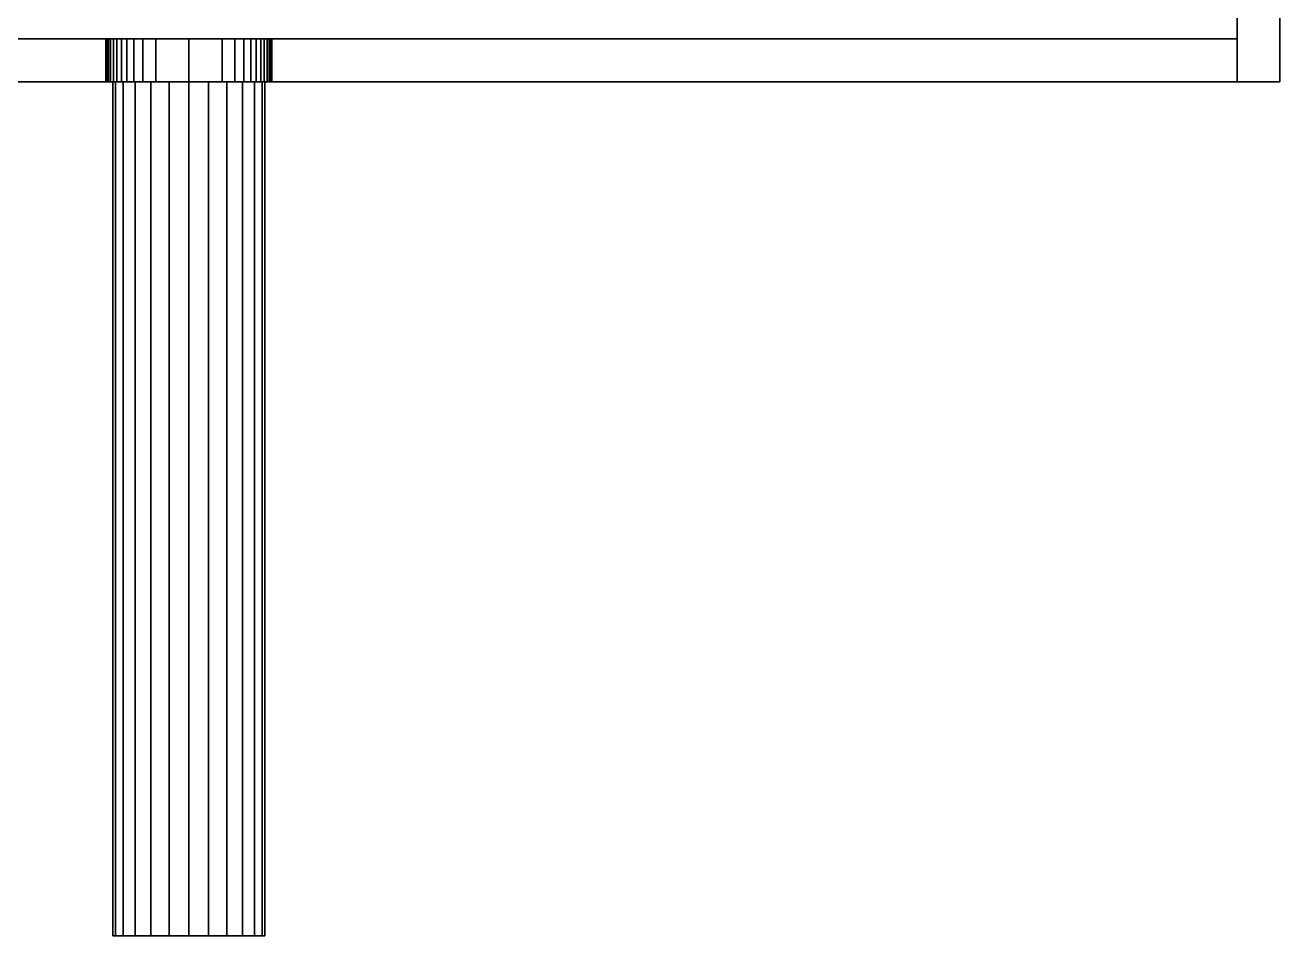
# Model space of a CAD drawing. Header units: millimetres. Extents: x -58 to 1343, y -180 to 532.
# Drawn here: x 195.5 to 460, y -180 to 11.9 of the extents above; entities that cross this region are included whole.
import ezdxf

# ---------------------------------------------------------------- set-up
doc = ezdxf.new("R2010")
doc.units = ezdxf.units.MM
for name, color, linetype in [('DOOR_9', 6, 'CONTINUOUS'), ('EDGE', 7, 'CONTINUOUS'), ('FRONT_15', 1, 'CONTINUOUS'), ('SIDE_9', 2, 'CONTINUOUS'), ('STAND_REF', 8, 'CONTINUOUS'), ('TOP_BOTTOM_9', 4, 'CONTINUOUS')]:
    doc.layers.add(name, color=color, linetype=linetype)

msp = doc.modelspace()

# ---------------------------------------------------------------- linework, layer by layer
at = {"layer": 'DOOR_9'}
for points in [[(0, 0, 291), (0, 460, 291), (460, 460, 291), (460, 0, 291)], [(0, 0, 300), (460, 0, 300), (460, 460, 300), (0, 460, 300)], [(460, 0, 291), (460, 460, 291), (460, 460, 300), (460, 0, 300)], [(0, 0, 291), (460, 0, 291), (460, 0, 300), (0, 0, 300)]]:
    msp.add_3dface(points, dxfattribs=at)
at = {"layer": 'EDGE'}
for p, q in [((451, 460, 15), (451, 0, 15)), ((451, 460, 291), (451, 0, 291)), ((460, 0, 15), (460, 460, 15)), ((460, 0, 291), (460, 460, 291)), ((460, 0, 291), (460, 460, 291)), ((460, 0, 300), (460, 460, 300)), ((9, 9, 15), (451, 9, 15)), ((451, 9, 291), (9, 9, 291)), ((212.6497, 9, 155.2842), (212.5, 9, 153)), ((212.5, 9, 153), (212.6497, 9, 150.7158)), ((213.0963, 9, 157.5293), (212.6497, 9, 155.2842)), ((212.6497, 9, 150.7158), (213.0963, 9, 148.4707)), ((213.8321, 9, 159.697), (213.0963, 9, 157.5293)), ((213.0963, 9, 148.4707), (213.8321, 9, 146.303)), ((214.8446, 9, 161.75), (213.8321, 9, 159.697)), ((213.8321, 9, 146.303), (214.8446, 9, 144.25)), ((216.1163, 9, 163.6533), (214.8446, 9, 161.75)), ((214.8446, 9, 144.25), (216.1163, 9, 142.3467)), ((217.6256, 9, 165.3744), (216.1163, 9, 163.6533)), ((216.1163, 9, 142.3467), (217.6256, 9, 140.6256)), ((219.3467, 9, 166.8837), (217.6256, 9, 165.3744)), ((217.6256, 9, 140.6256), (219.3467, 9, 139.1163)), ((221.25, 9, 168.1554), (219.3467, 9, 166.8837)), ((219.3467, 9, 139.1163), (221.25, 9, 137.8446)), ((223.303, 9, 169.1679), (221.25, 9, 168.1554)), ((221.25, 9, 137.8446), (223.303, 9, 136.8321)), ((225.4707, 9, 169.9037), (223.303, 9, 169.1679)), ((223.303, 9, 136.8321), (225.4707, 9, 136.0963)), ((227.7158, 9, 170.3503), (225.4707, 9, 169.9037)), ((225.4707, 9, 136.0963), (227.7158, 9, 135.6497)), ((230, 9, 170.5), (227.7158, 9, 170.3503)), ((227.7158, 9, 135.6497), (230, 9, 135.5)), ((232.2842, 9, 170.3503), (230, 9, 170.5)), ((230, 9, 135.5), (232.2842, 9, 135.6497)), ((234.5293, 9, 169.9037), (232.2842, 9, 170.3503)), ((232.2842, 9, 135.6497), (234.5293, 9, 136.0963)), ((236.697, 9, 169.1679), (234.5293, 9, 169.9037)), ((234.5293, 9, 136.0963), (236.697, 9, 136.8321)), ((238.75, 9, 168.1554), (236.697, 9, 169.1679)), ((236.697, 9, 136.8321), (238.75, 9, 137.8446)), ((240.6533, 9, 166.8837), (238.75, 9, 168.1554)), ((238.75, 9, 137.8446), (240.6533, 9, 139.1163)), ((242.3744, 9, 165.3744), (240.6533, 9, 166.8837)), ((240.6533, 9, 139.1163), (242.3744, 9, 140.6256)), ((243.8837, 9, 163.6533), (242.3744, 9, 165.3744)), ((242.3744, 9, 140.6256), (243.8837, 9, 142.3467)), ((245.1554, 9, 161.75), (243.8837, 9, 163.6533)), ((243.8837, 9, 142.3467), (245.1554, 9, 144.25)), ((246.1679, 9, 159.697), (245.1554, 9, 161.75)), ((245.1554, 9, 144.25), (246.1679, 9, 146.303)), ((246.9037, 9, 157.5293), (246.1679, 9, 159.697)), ((246.1679, 9, 146.303), (246.9037, 9, 148.4707)), ((247.3503, 9, 155.2842), (246.9037, 9, 157.5293)), ((246.9037, 9, 148.4707), (247.3503, 9, 150.7158)), ((247.5, 9, 153), (247.3503, 9, 155.2842)), ((247.3503, 9, 150.7158), (247.5, 9, 153)), ((451, 9, 15), (451, 9, 291)), ((0, 0, 291), (460, 0, 291)), ((0, 0, 300), (460, 0, 300)), ((9, 0, 15), (451, 0, 15)), ((451, 0, 291), (9, 0, 291)), ((212.6497, 0, 155.2842), (212.5, 0, 153)), ((212.5, 0, 153), (212.6497, 0, 150.7158)), ((213.0963, 0, 157.5293), (212.6497, 0, 155.2842)), ((212.6497, 0, 150.7158), (213.0963, 0, 148.4707)), ((213.8321, 0, 159.697), (213.0963, 0, 157.5293)), ((213.0963, 0, 148.4707), (213.8321, 0, 146.303)), ((214.8446, 0, 161.75), (213.8321, 0, 159.697)), ((213.8321, 0, 146.303), (214.8446, 0, 144.25)), ((216.1163, 0, 163.6533), (214.8446, 0, 161.75)), ((214.8446, 0, 144.25), (216.1163, 0, 142.3467)), ((217.6256, 0, 165.3744), (216.1163, 0, 163.6533)), ((216.1163, 0, 142.3467), (217.6256, 0, 140.6256)), ((219.3467, 0, 166.8837), (217.6256, 0, 165.3744)), ((217.6256, 0, 140.6256), (219.3467, 0, 139.1163)), ((221.25, 0, 168.1554), (219.3467, 0, 166.8837)), ((219.3467, 0, 139.1163), (221.25, 0, 137.8446)), ((223.303, 0, 169.1679), (221.25, 0, 168.1554)), ((221.25, 0, 137.8446), (223.303, 0, 136.8321)), ((225.4707, 0, 169.9037), (223.303, 0, 169.1679)), ((223.303, 0, 136.8321), (225.4707, 0, 136.0963)), ((227.7158, 0, 170.3503), (225.4707, 0, 169.9037)), ((225.4707, 0, 136.0963), (227.7158, 0, 135.6497)), ((230, 0, 170.5), (227.7158, 0, 170.3503)), ((227.7158, 0, 135.6497), (230, 0, 135.5)), ((232.2842, 0, 170.3503), (230, 0, 170.5)), ((230, 0, 135.5), (232.2842, 0, 135.6497)), ((234.5293, 0, 169.9037), (232.2842, 0, 170.3503)), ((232.2842, 0, 135.6497), (234.5293, 0, 136.0963)), ((236.697, 0, 169.1679), (234.5293, 0, 169.9037)), ((234.5293, 0, 136.0963), (236.697, 0, 136.8321)), ((238.75, 0, 168.1554), (236.697, 0, 169.1679)), ((236.697, 0, 136.8321), (238.75, 0, 137.8446)), ((240.6533, 0, 166.8837), (238.75, 0, 168.1554)), ((238.75, 0, 137.8446), (240.6533, 0, 139.1163)), ((242.3744, 0, 165.3744), (240.6533, 0, 166.8837)), ((240.6533, 0, 139.1163), (242.3744, 0, 140.6256)), ((243.8837, 0, 163.6533), (242.3744, 0, 165.3744)), ((242.3744, 0, 140.6256), (243.8837, 0, 142.3467)), ((245.1554, 0, 161.75), (243.8837, 0, 163.6533)), ((243.8837, 0, 142.3467), (245.1554, 0, 144.25)), ((246.1679, 0, 159.697), (245.1554, 0, 161.75)), ((245.1554, 0, 144.25), (246.1679, 0, 146.303)), ((246.9037, 0, 157.5293), (246.1679, 0, 159.697)), ((246.1679, 0, 146.303), (246.9037, 0, 148.4707)), ((247.3503, 0, 155.2842), (246.9037, 0, 157.5293)), ((246.9037, 0, 148.4707), (247.3503, 0, 150.7158)), ((247.5, 0, 153), (247.3503, 0, 155.2842)), ((247.3503, 0, 150.7158), (247.5, 0, 153)), ((451, 0, 15), (460, 0, 15)), ((451, 0, 291), (460, 0, 291)), ((451, 0, 15), (451, 0, 291)), ((451, 0, 15), (451, 0, 291)), ((460, 0, 15), (460, 0, 291)), ((460, 0, 291), (460, 0, 300))]:
    msp.add_line(p, q, dxfattribs=at)
msp.add_lwpolyline([(0, 0), (460, 0), (460, 460), (0, 460)], close=True, dxfattribs=at)
msp.add_lwpolyline([(0, 0), (460, 0), (460, 460), (0, 460)], close=True, dxfattribs=at)
at = {"layer": 'FRONT_15'}
for points in [[(0, 0, 7), (460, 0, 7), (460, 61, 7), (0, 61, 7)], [(0, 61), (460, 61), (460, 0), (0, 0)], [(0, 0, 15), (460, 0, 15), (460, 61, 15), (0, 61, 15)], [(0, 61, 7), (460, 61, 7), (460, 0, 7), (0, 0, 7)], [(460, 0), (460, 61), (460, 61, 7), (460, 0, 7)], [(460, 0, 7), (460, 61, 7), (460, 61, 15), (460, 0, 15)], [(0, 0), (460, 0), (460, 0, 7), (0, 0, 7)], [(0, 0, 7), (460, 0, 7), (460, 0, 15), (0, 0, 15)]]:
    msp.add_3dface(points, dxfattribs=at)
at = {"layer": 'SIDE_9'}
for points in [[(451, 0, 291), (460, 0, 291), (460, 460, 291), (451, 460, 291)], [(451, 460, 15), (460, 460, 15), (460, 0, 15), (451, 0, 15)], [(451, 460, 15), (451, 0, 15), (451, 0, 291), (451, 460, 291)], [(460, 0, 15), (460, 460, 15), (460, 460, 291), (460, 0, 291)], [(451, 0, 15), (460, 0, 15), (460, 0, 291), (451, 0, 291)]]:
    msp.add_3dface(points, dxfattribs=at)
at = {"layer": 'STAND_REF'}
for points in [[(214.5452, -180, 157.1411), (214, -180, 153), (214, 0, 153), (214.5452, 0, 157.1411)], [(214, -180, 153), (214.5452, -180, 148.8589), (214.5452, 0, 148.8589), (214, 0, 153)], [(216.1436, -180, 161), (214.5452, -180, 157.1411), (214.5452, 0, 157.1411), (216.1436, 0, 161)], [(214.5452, -180, 148.8589), (216.1436, -180, 145), (216.1436, 0, 145), (214.5452, 0, 148.8589)], [(218.6863, -180, 164.3137), (216.1436, -180, 161), (216.1436, 0, 161), (218.6863, 0, 164.3137)], [(216.1436, -180, 145), (218.6863, -180, 141.6863), (218.6863, 0, 141.6863), (216.1436, 0, 145)], [(222, -180, 166.8564), (218.6863, -180, 164.3137), (218.6863, 0, 164.3137), (222, 0, 166.8564)], [(218.6863, -180, 141.6863), (222, -180, 139.1436), (222, 0, 139.1436), (218.6863, 0, 141.6863)], [(225.8589, -180, 168.4548), (222, -180, 166.8564), (222, 0, 166.8564), (225.8589, 0, 168.4548)], [(222, -180, 139.1436), (225.8589, -180, 137.5452), (225.8589, 0, 137.5452), (222, 0, 139.1436)], [(230, -180, 169), (225.8589, -180, 168.4548), (225.8589, 0, 168.4548), (230, 0, 169)], [(225.8589, -180, 137.5452), (230, -180, 137), (230, 0, 137), (225.8589, 0, 137.5452)], [(234.1411, -180, 168.4548), (230, -180, 169), (230, 0, 169), (234.1411, 0, 168.4548)], [(230, -180, 137), (234.1411, -180, 137.5452), (234.1411, 0, 137.5452), (230, 0, 137)], [(238, -180, 166.8564), (234.1411, -180, 168.4548), (234.1411, 0, 168.4548), (238, 0, 166.8564)], [(234.1411, -180, 137.5452), (238, -180, 139.1436), (238, 0, 139.1436), (234.1411, 0, 137.5452)], [(241.3137, -180, 164.3137), (238, -180, 166.8564), (238, 0, 166.8564), (241.3137, 0, 164.3137)], [(238, -180, 139.1436), (241.3137, -180, 141.6863), (241.3137, 0, 141.6863), (238, 0, 139.1436)], [(243.8564, -180, 161), (241.3137, -180, 164.3137), (241.3137, 0, 164.3137), (243.8564, 0, 161)], [(241.3137, -180, 141.6863), (243.8564, -180, 145), (243.8564, 0, 145), (241.3137, 0, 141.6863)], [(245.4548, -180, 157.1411), (243.8564, -180, 161), (243.8564, 0, 161), (245.4548, 0, 157.1411)], [(243.8564, -180, 145), (245.4548, -180, 148.8589), (245.4548, 0, 148.8589), (243.8564, 0, 145)], [(246, -180, 153), (245.4548, -180, 157.1411), (245.4548, 0, 157.1411), (246, 0, 153)], [(245.4548, -180, 148.8589), (246, -180, 153), (246, 0, 153), (245.4548, 0, 148.8589)]]:
    msp.add_3dface(points, dxfattribs=at)
at = {"layer": 'TOP_BOTTOM_9'}
for points in [[(9, 9, 15), (451, 9, 15), (451, 9, 135.5), (9, 9, 135.5)], [(9, 0, 15), (451, 0, 15), (451, 9, 15), (9, 9, 15)], [(451, 0, 135.5), (9, 0, 135.5), (9, 9, 135.5), (451, 9, 135.5)], [(9, 9, 170.5), (451, 9, 170.5), (451, 9, 291), (9, 9, 291)], [(9, 0, 170.5), (451, 0, 170.5), (451, 9, 170.5), (9, 9, 170.5)], [(451, 0, 291), (9, 0, 291), (9, 9, 291), (451, 9, 291)], [(9, 9, 135.5), (230, 9, 135.5), (223.0061, 9, 136.9583), (9, 9, 136.9583)], [(9, 0, 135.5), (230, 0, 135.5), (230, 9, 135.5), (9, 9, 135.5)], [(223.0061, 0, 136.9583), (9, 0, 136.9583), (9, 9, 136.9583), (223.0061, 9, 136.9583)], [(9, 9, 136.9583), (223.0061, 9, 136.9583), (220.3265, 9, 138.4167), (9, 9, 138.4167)], [(9, 0, 136.9583), (223.0061, 0, 136.9583), (223.0061, 9, 136.9583), (9, 9, 136.9583)], [(220.3265, 0, 138.4167), (9, 0, 138.4167), (9, 9, 138.4167), (220.3265, 9, 138.4167)], [(9, 9, 138.4167), (220.3265, 9, 138.4167), (218.4248, 9, 139.875), (9, 9, 139.875)], [(9, 0, 138.4167), (220.3265, 0, 138.4167), (220.3265, 9, 138.4167), (9, 9, 138.4167)], [(218.4248, 0, 139.875), (9, 0, 139.875), (9, 9, 139.875), (218.4248, 9, 139.875)], [(9, 9, 139.875), (218.4248, 9, 139.875), (216.9563, 9, 141.3333), (9, 9, 141.3333)], [(9, 0, 139.875), (218.4248, 0, 139.875), (218.4248, 9, 139.875), (9, 9, 139.875)], [(216.9563, 0, 141.3333), (9, 0, 141.3333), (9, 9, 141.3333), (216.9563, 9, 141.3333)], [(9, 9, 141.3333), (216.9563, 9, 141.3333), (215.7859, 9, 142.7917), (9, 9, 142.7917)], [(9, 0, 141.3333), (216.9563, 0, 141.3333), (216.9563, 9, 141.3333), (9, 9, 141.3333)], [(215.7859, 0, 142.7917), (9, 0, 142.7917), (9, 9, 142.7917), (215.7859, 9, 142.7917)], [(9, 9, 142.7917), (215.7859, 9, 142.7917), (214.8446, 9, 144.25), (9, 9, 144.25)], [(9, 0, 142.7917), (215.7859, 0, 142.7917), (215.7859, 9, 142.7917), (9, 9, 142.7917)], [(214.8446, 0, 144.25), (9, 0, 144.25), (9, 9, 144.25), (214.8446, 9, 144.25)], [(9, 9, 144.25), (214.8446, 9, 144.25), (214.0915, 9, 145.7083), (9, 9, 145.7083)], [(9, 0, 144.25), (214.8446, 0, 144.25), (214.8446, 9, 144.25), (9, 9, 144.25)], [(214.0915, 0, 145.7083), (9, 0, 145.7083), (9, 9, 145.7083), (214.0915, 9, 145.7083)], [(9, 9, 145.7083), (214.0915, 9, 145.7083), (213.5008, 9, 147.1667), (9, 9, 147.1667)], [(9, 0, 145.7083), (214.0915, 0, 145.7083), (214.0915, 9, 145.7083), (9, 9, 145.7083)], [(213.5008, 0, 147.1667), (9, 0, 147.1667), (9, 9, 147.1667), (213.5008, 9, 147.1667)], [(9, 9, 147.1667), (213.5008, 9, 147.1667), (213.0557, 9, 148.625), (9, 9, 148.625)], [(9, 0, 147.1667), (213.5008, 0, 147.1667), (213.5008, 9, 147.1667), (9, 9, 147.1667)], [(213.0557, 0, 148.625), (9, 0, 148.625), (9, 9, 148.625), (213.0557, 9, 148.625)], [(9, 9, 148.625), (213.0557, 9, 148.625), (212.7448, 9, 150.0833), (9, 9, 150.0833)], [(9, 0, 148.625), (213.0557, 0, 148.625), (213.0557, 9, 148.625), (9, 9, 148.625)], [(212.7448, 0, 150.0833), (9, 0, 150.0833), (9, 9, 150.0833), (212.7448, 9, 150.0833)], [(9, 9, 150.0833), (212.7448, 9, 150.0833), (212.5609, 9, 151.5417), (9, 9, 151.5417)], [(9, 0, 150.0833), (212.7448, 0, 150.0833), (212.7448, 9, 150.0833), (9, 9, 150.0833)], [(212.5609, 0, 151.5417), (9, 0, 151.5417), (9, 9, 151.5417), (212.5609, 9, 151.5417)], [(9, 9, 151.5417), (212.5609, 9, 151.5417), (212.5, 9, 153), (9, 9, 153)], [(9, 0, 151.5417), (212.5609, 0, 151.5417), (212.5609, 9, 151.5417), (9, 9, 151.5417)], [(212.5, 0, 153), (9, 0, 153), (9, 9, 153), (212.5, 9, 153)], [(9, 9, 153), (212.5, 9, 153), (212.5609, 9, 154.4583), (9, 9, 154.4583)], [(9, 0, 153), (212.5, 0, 153), (212.5, 9, 153), (9, 9, 153)], [(212.5609, 0, 154.4583), (9, 0, 154.4583), (9, 9, 154.4583), (212.5609, 9, 154.4583)], [(9, 9, 154.4583), (212.5609, 9, 154.4583), (212.7448, 9, 155.9167), (9, 9, 155.9167)], [(9, 0, 154.4583), (212.5609, 0, 154.4583), (212.5609, 9, 154.4583), (9, 9, 154.4583)], [(212.7448, 0, 155.9167), (9, 0, 155.9167), (9, 9, 155.9167), (212.7448, 9, 155.9167)], [(9, 9, 155.9167), (212.7448, 9, 155.9167), (213.0557, 9, 157.375), (9, 9, 157.375)], [(9, 0, 155.9167), (212.7448, 0, 155.9167), (212.7448, 9, 155.9167), (9, 9, 155.9167)], [(213.0557, 0, 157.375), (9, 0, 157.375), (9, 9, 157.375), (213.0557, 9, 157.375)], [(9, 9, 157.375), (213.0557, 9, 157.375), (213.5008, 9, 158.8333), (9, 9, 158.8333)], [(9, 0, 157.375), (213.0557, 0, 157.375), (213.0557, 9, 157.375), (9, 9, 157.375)], [(213.5008, 0, 158.8333), (9, 0, 158.8333), (9, 9, 158.8333), (213.5008, 9, 158.8333)], [(9, 9, 158.8333), (213.5008, 9, 158.8333), (214.0915, 9, 160.2917), (9, 9, 160.2917)], [(9, 0, 158.8333), (213.5008, 0, 158.8333), (213.5008, 9, 158.8333), (9, 9, 158.8333)], [(214.0915, 0, 160.2917), (9, 0, 160.2917), (9, 9, 160.2917), (214.0915, 9, 160.2917)], [(9, 9, 160.2917), (214.0915, 9, 160.2917), (214.8446, 9, 161.75), (9, 9, 161.75)], [(9, 0, 160.2917), (214.0915, 0, 160.2917), (214.0915, 9, 160.2917), (9, 9, 160.2917)], [(214.8446, 0, 161.75), (9, 0, 161.75), (9, 9, 161.75), (214.8446, 9, 161.75)], [(9, 9, 161.75), (214.8446, 9, 161.75), (215.7859, 9, 163.2083), (9, 9, 163.2083)], [(9, 0, 161.75), (214.8446, 0, 161.75), (214.8446, 9, 161.75), (9, 9, 161.75)], [(215.7859, 0, 163.2083), (9, 0, 163.2083), (9, 9, 163.2083), (215.7859, 9, 163.2083)], [(9, 9, 163.2083), (215.7859, 9, 163.2083), (216.9563, 9, 164.6667), (9, 9, 164.6667)], [(9, 0, 163.2083), (215.7859, 0, 163.2083), (215.7859, 9, 163.2083), (9, 9, 163.2083)], [(216.9563, 0, 164.6667), (9, 0, 164.6667), (9, 9, 164.6667), (216.9563, 9, 164.6667)], [(9, 9, 164.6667), (216.9563, 9, 164.6667), (218.4248, 9, 166.125), (9, 9, 166.125)], [(9, 0, 164.6667), (216.9563, 0, 164.6667), (216.9563, 9, 164.6667), (9, 9, 164.6667)], [(218.4248, 0, 166.125), (9, 0, 166.125), (9, 9, 166.125), (218.4248, 9, 166.125)], [(9, 9, 166.125), (218.4248, 9, 166.125), (220.3265, 9, 167.5833), (9, 9, 167.5833)], [(9, 0, 166.125), (218.4248, 0, 166.125), (218.4248, 9, 166.125), (9, 9, 166.125)], [(220.3265, 0, 167.5833), (9, 0, 167.5833), (9, 9, 167.5833), (220.3265, 9, 167.5833)], [(9, 9, 167.5833), (220.3265, 9, 167.5833), (223.0061, 9, 169.0417), (9, 9, 169.0417)], [(9, 0, 167.5833), (220.3265, 0, 167.5833), (220.3265, 9, 167.5833), (9, 9, 167.5833)], [(223.0061, 0, 169.0417), (9, 0, 169.0417), (9, 9, 169.0417), (223.0061, 9, 169.0417)], [(9, 9, 169.0417), (223.0061, 9, 169.0417), (230, 9, 170.5), (9, 9, 170.5)], [(9, 0, 169.0417), (223.0061, 0, 169.0417), (223.0061, 9, 169.0417), (9, 9, 169.0417)], [(230, 0, 170.5), (9, 0, 170.5), (9, 9, 170.5), (230, 9, 170.5)], [(212.5609, 0, 151.5417), (212.5, 0, 153), (212.5, 9, 153), (212.5609, 9, 151.5417)], [(212.5, 0, 153), (212.5609, 0, 154.4583), (212.5609, 9, 154.4583), (212.5, 9, 153)], [(212.7448, 0, 150.0833), (212.5609, 0, 151.5417), (212.5609, 9, 151.5417), (212.7448, 9, 150.0833)], [(212.5609, 0, 154.4583), (212.7448, 0, 155.9167), (212.7448, 9, 155.9167), (212.5609, 9, 154.4583)], [(213.0557, 0, 148.625), (212.7448, 0, 150.0833), (212.7448, 9, 150.0833), (213.0557, 9, 148.625)], [(212.7448, 0, 155.9167), (213.0557, 0, 157.375), (213.0557, 9, 157.375), (212.7448, 9, 155.9167)], [(213.5008, 0, 147.1667), (213.0557, 0, 148.625), (213.0557, 9, 148.625), (213.5008, 9, 147.1667)], [(213.0557, 0, 157.375), (213.5008, 0, 158.8333), (213.5008, 9, 158.8333), (213.0557, 9, 157.375)], [(214.0915, 0, 145.7083), (213.5008, 0, 147.1667), (213.5008, 9, 147.1667), (214.0915, 9, 145.7083)], [(213.5008, 0, 158.8333), (214.0915, 0, 160.2917), (214.0915, 9, 160.2917), (213.5008, 9, 158.8333)], [(214.8446, 0, 144.25), (214.0915, 0, 145.7083), (214.0915, 9, 145.7083), (214.8446, 9, 144.25)], [(214.0915, 0, 160.2917), (214.8446, 0, 161.75), (214.8446, 9, 161.75), (214.0915, 9, 160.2917)], [(215.7859, 0, 142.7917), (214.8446, 0, 144.25), (214.8446, 9, 144.25), (215.7859, 9, 142.7917)], [(214.8446, 0, 161.75), (215.7859, 0, 163.2083), (215.7859, 9, 163.2083), (214.8446, 9, 161.75)], [(216.9563, 0, 141.3333), (215.7859, 0, 142.7917), (215.7859, 9, 142.7917), (216.9563, 9, 141.3333)], [(215.7859, 0, 163.2083), (216.9563, 0, 164.6667), (216.9563, 9, 164.6667), (215.7859, 9, 163.2083)], [(218.4248, 0, 139.875), (216.9563, 0, 141.3333), (216.9563, 9, 141.3333), (218.4248, 9, 139.875)], [(216.9563, 0, 164.6667), (218.4248, 0, 166.125), (218.4248, 9, 166.125), (216.9563, 9, 164.6667)], [(220.3265, 0, 138.4167), (218.4248, 0, 139.875), (218.4248, 9, 139.875), (220.3265, 9, 138.4167)], [(218.4248, 0, 166.125), (220.3265, 0, 167.5833), (220.3265, 9, 167.5833), (218.4248, 9, 166.125)], [(223.0061, 0, 136.9583), (220.3265, 0, 138.4167), (220.3265, 9, 138.4167), (223.0061, 9, 136.9583)], [(220.3265, 0, 167.5833), (223.0061, 0, 169.0417), (223.0061, 9, 169.0417), (220.3265, 9, 167.5833)], [(230, 0, 135.5), (223.0061, 0, 136.9583), (223.0061, 9, 136.9583), (230, 9, 135.5)], [(223.0061, 0, 169.0417), (230, 0, 170.5), (230, 9, 170.5), (223.0061, 9, 169.0417)], [(230, 9, 135.5), (451, 9, 135.5), (451, 9, 136.9583), (236.9939, 9, 136.9583)], [(230, 0, 135.5), (451, 0, 135.5), (451, 9, 135.5), (230, 9, 135.5)], [(236.9939, 0, 136.9583), (230, 0, 135.5), (230, 9, 135.5), (236.9939, 9, 136.9583)], [(236.9939, 9, 169.0417), (451, 9, 169.0417), (451, 9, 170.5), (230, 9, 170.5)], [(451, 0, 170.5), (230, 0, 170.5), (230, 9, 170.5), (451, 9, 170.5)], [(230, 0, 170.5), (236.9939, 0, 169.0417), (236.9939, 9, 169.0417), (230, 9, 170.5)], [(451, 0, 136.9583), (236.9939, 0, 136.9583), (236.9939, 9, 136.9583), (451, 9, 136.9583)], [(236.9939, 9, 136.9583), (451, 9, 136.9583), (451, 9, 138.4167), (239.6735, 9, 138.4167)], [(236.9939, 0, 136.9583), (451, 0, 136.9583), (451, 9, 136.9583), (236.9939, 9, 136.9583)], [(239.6735, 0, 138.4167), (236.9939, 0, 136.9583), (236.9939, 9, 136.9583), (239.6735, 9, 138.4167)], [(239.6735, 9, 167.5833), (451, 9, 167.5833), (451, 9, 169.0417), (236.9939, 9, 169.0417)], [(451, 0, 169.0417), (236.9939, 0, 169.0417), (236.9939, 9, 169.0417), (451, 9, 169.0417)], [(236.9939, 0, 169.0417), (239.6735, 0, 167.5833), (239.6735, 9, 167.5833), (236.9939, 9, 169.0417)], [(236.9939, 0, 169.0417), (451, 0, 169.0417), (451, 9, 169.0417), (236.9939, 9, 169.0417)], [(451, 0, 138.4167), (239.6735, 0, 138.4167), (239.6735, 9, 138.4167), (451, 9, 138.4167)], [(239.6735, 9, 138.4167), (451, 9, 138.4167), (451, 9, 139.875), (241.5752, 9, 139.875)], [(239.6735, 0, 138.4167), (451, 0, 138.4167), (451, 9, 138.4167), (239.6735, 9, 138.4167)], [(241.5752, 0, 139.875), (239.6735, 0, 138.4167), (239.6735, 9, 138.4167), (241.5752, 9, 139.875)], [(241.5752, 9, 166.125), (451, 9, 166.125), (451, 9, 167.5833), (239.6735, 9, 167.5833)], [(451, 0, 167.5833), (239.6735, 0, 167.5833), (239.6735, 9, 167.5833), (451, 9, 167.5833)], [(239.6735, 0, 167.5833), (241.5752, 0, 166.125), (241.5752, 9, 166.125), (239.6735, 9, 167.5833)], [(239.6735, 0, 167.5833), (451, 0, 167.5833), (451, 9, 167.5833), (239.6735, 9, 167.5833)], [(451, 0, 139.875), (241.5752, 0, 139.875), (241.5752, 9, 139.875), (451, 9, 139.875)], [(241.5752, 9, 139.875), (451, 9, 139.875), (451, 9, 141.3333), (243.0437, 9, 141.3333)], [(241.5752, 0, 139.875), (451, 0, 139.875), (451, 9, 139.875), (241.5752, 9, 139.875)], [(243.0437, 0, 141.3333), (241.5752, 0, 139.875), (241.5752, 9, 139.875), (243.0437, 9, 141.3333)], [(243.0437, 9, 164.6667), (451, 9, 164.6667), (451, 9, 166.125), (241.5752, 9, 166.125)], [(451, 0, 166.125), (241.5752, 0, 166.125), (241.5752, 9, 166.125), (451, 9, 166.125)], [(241.5752, 0, 166.125), (243.0437, 0, 164.6667), (243.0437, 9, 164.6667), (241.5752, 9, 166.125)], [(241.5752, 0, 166.125), (451, 0, 166.125), (451, 9, 166.125), (241.5752, 9, 166.125)], [(451, 0, 141.3333), (243.0437, 0, 141.3333), (243.0437, 9, 141.3333), (451, 9, 141.3333)], [(243.0437, 9, 141.3333), (451, 9, 141.3333), (451, 9, 142.7917), (244.2141, 9, 142.7917)], [(243.0437, 0, 141.3333), (451, 0, 141.3333), (451, 9, 141.3333), (243.0437, 9, 141.3333)], [(244.2141, 0, 142.7917), (243.0437, 0, 141.3333), (243.0437, 9, 141.3333), (244.2141, 9, 142.7917)], [(244.2141, 9, 163.2083), (451, 9, 163.2083), (451, 9, 164.6667), (243.0437, 9, 164.6667)], [(451, 0, 164.6667), (243.0437, 0, 164.6667), (243.0437, 9, 164.6667), (451, 9, 164.6667)], [(243.0437, 0, 164.6667), (244.2141, 0, 163.2083), (244.2141, 9, 163.2083), (243.0437, 9, 164.6667)], [(243.0437, 0, 164.6667), (451, 0, 164.6667), (451, 9, 164.6667), (243.0437, 9, 164.6667)], [(451, 0, 142.7917), (244.2141, 0, 142.7917), (244.2141, 9, 142.7917), (451, 9, 142.7917)], [(244.2141, 9, 142.7917), (451, 9, 142.7917), (451, 9, 144.25), (245.1554, 9, 144.25)], [(244.2141, 0, 142.7917), (451, 0, 142.7917), (451, 9, 142.7917), (244.2141, 9, 142.7917)], [(245.1554, 0, 144.25), (244.2141, 0, 142.7917), (244.2141, 9, 142.7917), (245.1554, 9, 144.25)], [(245.1554, 9, 161.75), (451, 9, 161.75), (451, 9, 163.2083), (244.2141, 9, 163.2083)], [(451, 0, 163.2083), (244.2141, 0, 163.2083), (244.2141, 9, 163.2083), (451, 9, 163.2083)], [(244.2141, 0, 163.2083), (245.1554, 0, 161.75), (245.1554, 9, 161.75), (244.2141, 9, 163.2083)], [(244.2141, 0, 163.2083), (451, 0, 163.2083), (451, 9, 163.2083), (244.2141, 9, 163.2083)], [(451, 0, 144.25), (245.1554, 0, 144.25), (245.1554, 9, 144.25), (451, 9, 144.25)], [(245.1554, 9, 144.25), (451, 9, 144.25), (451, 9, 145.7083), (245.9085, 9, 145.7083)], [(245.1554, 0, 144.25), (451, 0, 144.25), (451, 9, 144.25), (245.1554, 9, 144.25)], [(245.9085, 0, 145.7083), (245.1554, 0, 144.25), (245.1554, 9, 144.25), (245.9085, 9, 145.7083)], [(245.9085, 9, 160.2917), (451, 9, 160.2917), (451, 9, 161.75), (245.1554, 9, 161.75)], [(451, 0, 161.75), (245.1554, 0, 161.75), (245.1554, 9, 161.75), (451, 9, 161.75)], [(245.1554, 0, 161.75), (245.9085, 0, 160.2917), (245.9085, 9, 160.2917), (245.1554, 9, 161.75)], [(245.1554, 0, 161.75), (451, 0, 161.75), (451, 9, 161.75), (245.1554, 9, 161.75)], [(451, 0, 145.7083), (245.9085, 0, 145.7083), (245.9085, 9, 145.7083), (451, 9, 145.7083)], [(245.9085, 9, 145.7083), (451, 9, 145.7083), (451, 9, 147.1667), (246.4992, 9, 147.1667)], [(245.9085, 0, 145.7083), (451, 0, 145.7083), (451, 9, 145.7083), (245.9085, 9, 145.7083)], [(246.4992, 0, 147.1667), (245.9085, 0, 145.7083), (245.9085, 9, 145.7083), (246.4992, 9, 147.1667)], [(246.4992, 9, 158.8333), (451, 9, 158.8333), (451, 9, 160.2917), (245.9085, 9, 160.2917)], [(451, 0, 160.2917), (245.9085, 0, 160.2917), (245.9085, 9, 160.2917), (451, 9, 160.2917)], [(245.9085, 0, 160.2917), (246.4992, 0, 158.8333), (246.4992, 9, 158.8333), (245.9085, 9, 160.2917)], [(245.9085, 0, 160.2917), (451, 0, 160.2917), (451, 9, 160.2917), (245.9085, 9, 160.2917)], [(451, 0, 147.1667), (246.4992, 0, 147.1667), (246.4992, 9, 147.1667), (451, 9, 147.1667)], [(246.4992, 9, 147.1667), (451, 9, 147.1667), (451, 9, 148.625), (246.9443, 9, 148.625)], [(246.4992, 0, 147.1667), (451, 0, 147.1667), (451, 9, 147.1667), (246.4992, 9, 147.1667)], [(246.9443, 0, 148.625), (246.4992, 0, 147.1667), (246.4992, 9, 147.1667), (246.9443, 9, 148.625)], [(246.9443, 9, 157.375), (451, 9, 157.375), (451, 9, 158.8333), (246.4992, 9, 158.8333)], [(451, 0, 158.8333), (246.4992, 0, 158.8333), (246.4992, 9, 158.8333), (451, 9, 158.8333)], [(246.4992, 0, 158.8333), (246.9443, 0, 157.375), (246.9443, 9, 157.375), (246.4992, 9, 158.8333)], [(246.4992, 0, 158.8333), (451, 0, 158.8333), (451, 9, 158.8333), (246.4992, 9, 158.8333)], [(451, 0, 148.625), (246.9443, 0, 148.625), (246.9443, 9, 148.625), (451, 9, 148.625)], [(246.9443, 9, 148.625), (451, 9, 148.625), (451, 9, 150.0833), (247.2552, 9, 150.0833)], [(246.9443, 0, 148.625), (451, 0, 148.625), (451, 9, 148.625), (246.9443, 9, 148.625)], [(247.2552, 0, 150.0833), (246.9443, 0, 148.625), (246.9443, 9, 148.625), (247.2552, 9, 150.0833)], [(247.2552, 9, 155.9167), (451, 9, 155.9167), (451, 9, 157.375), (246.9443, 9, 157.375)], [(451, 0, 157.375), (246.9443, 0, 157.375), (246.9443, 9, 157.375), (451, 9, 157.375)], [(246.9443, 0, 157.375), (247.2552, 0, 155.9167), (247.2552, 9, 155.9167), (246.9443, 9, 157.375)], [(246.9443, 0, 157.375), (451, 0, 157.375), (451, 9, 157.375), (246.9443, 9, 157.375)], [(451, 0, 150.0833), (247.2552, 0, 150.0833), (247.2552, 9, 150.0833), (451, 9, 150.0833)], [(247.2552, 9, 150.0833), (451, 9, 150.0833), (451, 9, 151.5417), (247.4391, 9, 151.5417)], [(247.2552, 0, 150.0833), (451, 0, 150.0833), (451, 9, 150.0833), (247.2552, 9, 150.0833)], [(247.4391, 0, 151.5417), (247.2552, 0, 150.0833), (247.2552, 9, 150.0833), (247.4391, 9, 151.5417)], [(247.4391, 9, 154.4583), (451, 9, 154.4583), (451, 9, 155.9167), (247.2552, 9, 155.9167)], [(451, 0, 155.9167), (247.2552, 0, 155.9167), (247.2552, 9, 155.9167), (451, 9, 155.9167)], [(247.2552, 0, 155.9167), (247.4391, 0, 154.4583), (247.4391, 9, 154.4583), (247.2552, 9, 155.9167)], [(247.2552, 0, 155.9167), (451, 0, 155.9167), (451, 9, 155.9167), (247.2552, 9, 155.9167)], [(451, 0, 151.5417), (247.4391, 0, 151.5417), (247.4391, 9, 151.5417), (451, 9, 151.5417)], [(247.4391, 9, 151.5417), (451, 9, 151.5417), (451, 9, 153), (247.5, 9, 153)], [(247.4391, 0, 151.5417), (451, 0, 151.5417), (451, 9, 151.5417), (247.4391, 9, 151.5417)], [(247.5, 0, 153), (247.4391, 0, 151.5417), (247.4391, 9, 151.5417), (247.5, 9, 153)], [(247.5, 9, 153), (451, 9, 153), (451, 9, 154.4583), (247.4391, 9, 154.4583)], [(451, 0, 154.4583), (247.4391, 0, 154.4583), (247.4391, 9, 154.4583), (451, 9, 154.4583)], [(247.4391, 0, 154.4583), (247.5, 0, 153), (247.5, 9, 153), (247.4391, 9, 154.4583)], [(247.4391, 0, 154.4583), (451, 0, 154.4583), (451, 9, 154.4583), (247.4391, 9, 154.4583)], [(451, 0, 153), (247.5, 0, 153), (247.5, 9, 153), (451, 9, 153)], [(247.5, 0, 153), (451, 0, 153), (451, 9, 153), (247.5, 9, 153)], [(451, 0, 15), (451, 0, 135.5), (451, 9, 135.5), (451, 9, 15)], [(451, 0, 170.5), (451, 0, 291), (451, 9, 291), (451, 9, 170.5)], [(451, 0, 135.5), (451, 0, 136.9583), (451, 9, 136.9583), (451, 9, 135.5)], [(451, 0, 136.9583), (451, 0, 138.4167), (451, 9, 138.4167), (451, 9, 136.9583)], [(451, 0, 138.4167), (451, 0, 139.875), (451, 9, 139.875), (451, 9, 138.4167)], [(451, 0, 139.875), (451, 0, 141.3333), (451, 9, 141.3333), (451, 9, 139.875)], [(451, 0, 141.3333), (451, 0, 142.7917), (451, 9, 142.7917), (451, 9, 141.3333)], [(451, 0, 142.7917), (451, 0, 144.25), (451, 9, 144.25), (451, 9, 142.7917)], [(451, 0, 144.25), (451, 0, 145.7083), (451, 9, 145.7083), (451, 9, 144.25)], [(451, 0, 145.7083), (451, 0, 147.1667), (451, 9, 147.1667), (451, 9, 145.7083)], [(451, 0, 147.1667), (451, 0, 148.625), (451, 9, 148.625), (451, 9, 147.1667)], [(451, 0, 148.625), (451, 0, 150.0833), (451, 9, 150.0833), (451, 9, 148.625)], [(451, 0, 150.0833), (451, 0, 151.5417), (451, 9, 151.5417), (451, 9, 150.0833)], [(451, 0, 151.5417), (451, 0, 153), (451, 9, 153), (451, 9, 151.5417)], [(451, 0, 153), (451, 0, 154.4583), (451, 9, 154.4583), (451, 9, 153)], [(451, 0, 154.4583), (451, 0, 155.9167), (451, 9, 155.9167), (451, 9, 154.4583)], [(451, 0, 155.9167), (451, 0, 157.375), (451, 9, 157.375), (451, 9, 155.9167)], [(451, 0, 157.375), (451, 0, 158.8333), (451, 9, 158.8333), (451, 9, 157.375)], [(451, 0, 158.8333), (451, 0, 160.2917), (451, 9, 160.2917), (451, 9, 158.8333)], [(451, 0, 160.2917), (451, 0, 161.75), (451, 9, 161.75), (451, 9, 160.2917)], [(451, 0, 161.75), (451, 0, 163.2083), (451, 9, 163.2083), (451, 9, 161.75)], [(451, 0, 163.2083), (451, 0, 164.6667), (451, 9, 164.6667), (451, 9, 163.2083)], [(451, 0, 164.6667), (451, 0, 166.125), (451, 9, 166.125), (451, 9, 164.6667)], [(451, 0, 166.125), (451, 0, 167.5833), (451, 9, 167.5833), (451, 9, 166.125)], [(451, 0, 167.5833), (451, 0, 169.0417), (451, 9, 169.0417), (451, 9, 167.5833)], [(451, 0, 169.0417), (451, 0, 170.5), (451, 9, 170.5), (451, 9, 169.0417)], [(9, 0, 135.5), (451, 0, 135.5), (451, 0, 15), (9, 0, 15)], [(9, 0, 291), (451, 0, 291), (451, 0, 170.5), (9, 0, 170.5)], [(9, 0, 136.9583), (223.0061, 0, 136.9583), (230, 0, 135.5), (9, 0, 135.5)], [(9, 0, 138.4167), (220.3265, 0, 138.4167), (223.0061, 0, 136.9583), (9, 0, 136.9583)], [(9, 0, 139.875), (218.4248, 0, 139.875), (220.3265, 0, 138.4167), (9, 0, 138.4167)], [(9, 0, 141.3333), (216.9563, 0, 141.3333), (218.4248, 0, 139.875), (9, 0, 139.875)], [(9, 0, 142.7917), (215.7859, 0, 142.7917), (216.9563, 0, 141.3333), (9, 0, 141.3333)], [(9, 0, 144.25), (214.8446, 0, 144.25), (215.7859, 0, 142.7917), (9, 0, 142.7917)], [(9, 0, 145.7083), (214.0915, 0, 145.7083), (214.8446, 0, 144.25), (9, 0, 144.25)], [(9, 0, 147.1667), (213.5008, 0, 147.1667), (214.0915, 0, 145.7083), (9, 0, 145.7083)], [(9, 0, 148.625), (213.0557, 0, 148.625), (213.5008, 0, 147.1667), (9, 0, 147.1667)], [(9, 0, 150.0833), (212.7448, 0, 150.0833), (213.0557, 0, 148.625), (9, 0, 148.625)], [(9, 0, 151.5417), (212.5609, 0, 151.5417), (212.7448, 0, 150.0833), (9, 0, 150.0833)], [(9, 0, 153), (212.5, 0, 153), (212.5609, 0, 151.5417), (9, 0, 151.5417)], [(9, 0, 154.4583), (212.5609, 0, 154.4583), (212.5, 0, 153), (9, 0, 153)], [(9, 0, 155.9167), (212.7448, 0, 155.9167), (212.5609, 0, 154.4583), (9, 0, 154.4583)], [(9, 0, 157.375), (213.0557, 0, 157.375), (212.7448, 0, 155.9167), (9, 0, 155.9167)], [(9, 0, 158.8333), (213.5008, 0, 158.8333), (213.0557, 0, 157.375), (9, 0, 157.375)], [(9, 0, 160.2917), (214.0915, 0, 160.2917), (213.5008, 0, 158.8333), (9, 0, 158.8333)], [(9, 0, 161.75), (214.8446, 0, 161.75), (214.0915, 0, 160.2917), (9, 0, 160.2917)], [(9, 0, 163.2083), (215.7859, 0, 163.2083), (214.8446, 0, 161.75), (9, 0, 161.75)], [(9, 0, 164.6667), (216.9563, 0, 164.6667), (215.7859, 0, 163.2083), (9, 0, 163.2083)], [(9, 0, 166.125), (218.4248, 0, 166.125), (216.9563, 0, 164.6667), (9, 0, 164.6667)], [(9, 0, 167.5833), (220.3265, 0, 167.5833), (218.4248, 0, 166.125), (9, 0, 166.125)], [(9, 0, 169.0417), (223.0061, 0, 169.0417), (220.3265, 0, 167.5833), (9, 0, 167.5833)], [(9, 0, 170.5), (230, 0, 170.5), (223.0061, 0, 169.0417), (9, 0, 169.0417)], [(236.9939, 0, 136.9583), (451, 0, 136.9583), (451, 0, 135.5), (230, 0, 135.5)], [(230, 0, 170.5), (451, 0, 170.5), (451, 0, 169.0417), (236.9939, 0, 169.0417)], [(239.6735, 0, 138.4167), (451, 0, 138.4167), (451, 0, 136.9583), (236.9939, 0, 136.9583)], [(236.9939, 0, 169.0417), (451, 0, 169.0417), (451, 0, 167.5833), (239.6735, 0, 167.5833)], [(241.5752, 0, 139.875), (451, 0, 139.875), (451, 0, 138.4167), (239.6735, 0, 138.4167)], [(239.6735, 0, 167.5833), (451, 0, 167.5833), (451, 0, 166.125), (241.5752, 0, 166.125)], [(243.0437, 0, 141.3333), (451, 0, 141.3333), (451, 0, 139.875), (241.5752, 0, 139.875)], [(241.5752, 0, 166.125), (451, 0, 166.125), (451, 0, 164.6667), (243.0437, 0, 164.6667)], [(244.2141, 0, 142.7917), (451, 0, 142.7917), (451, 0, 141.3333), (243.0437, 0, 141.3333)], [(243.0437, 0, 164.6667), (451, 0, 164.6667), (451, 0, 163.2083), (244.2141, 0, 163.2083)], [(245.1554, 0, 144.25), (451, 0, 144.25), (451, 0, 142.7917), (244.2141, 0, 142.7917)], [(244.2141, 0, 163.2083), (451, 0, 163.2083), (451, 0, 161.75), (245.1554, 0, 161.75)], [(245.9085, 0, 145.7083), (451, 0, 145.7083), (451, 0, 144.25), (245.1554, 0, 144.25)], [(245.1554, 0, 161.75), (451, 0, 161.75), (451, 0, 160.2917), (245.9085, 0, 160.2917)], [(246.4992, 0, 147.1667), (451, 0, 147.1667), (451, 0, 145.7083), (245.9085, 0, 145.7083)], [(245.9085, 0, 160.2917), (451, 0, 160.2917), (451, 0, 158.8333), (246.4992, 0, 158.8333)], [(246.9443, 0, 148.625), (451, 0, 148.625), (451, 0, 147.1667), (246.4992, 0, 147.1667)], [(246.4992, 0, 158.8333), (451, 0, 158.8333), (451, 0, 157.375), (246.9443, 0, 157.375)], [(247.2552, 0, 150.0833), (451, 0, 150.0833), (451, 0, 148.625), (246.9443, 0, 148.625)], [(246.9443, 0, 157.375), (451, 0, 157.375), (451, 0, 155.9167), (247.2552, 0, 155.9167)], [(247.4391, 0, 151.5417), (451, 0, 151.5417), (451, 0, 150.0833), (247.2552, 0, 150.0833)], [(247.2552, 0, 155.9167), (451, 0, 155.9167), (451, 0, 154.4583), (247.4391, 0, 154.4583)], [(247.5, 0, 153), (451, 0, 153), (451, 0, 151.5417), (247.4391, 0, 151.5417)], [(247.4391, 0, 154.4583), (451, 0, 154.4583), (451, 0, 153), (247.5, 0, 153)]]:
    msp.add_3dface(points, dxfattribs=at)

doc.saveas('drawing.dxf')
